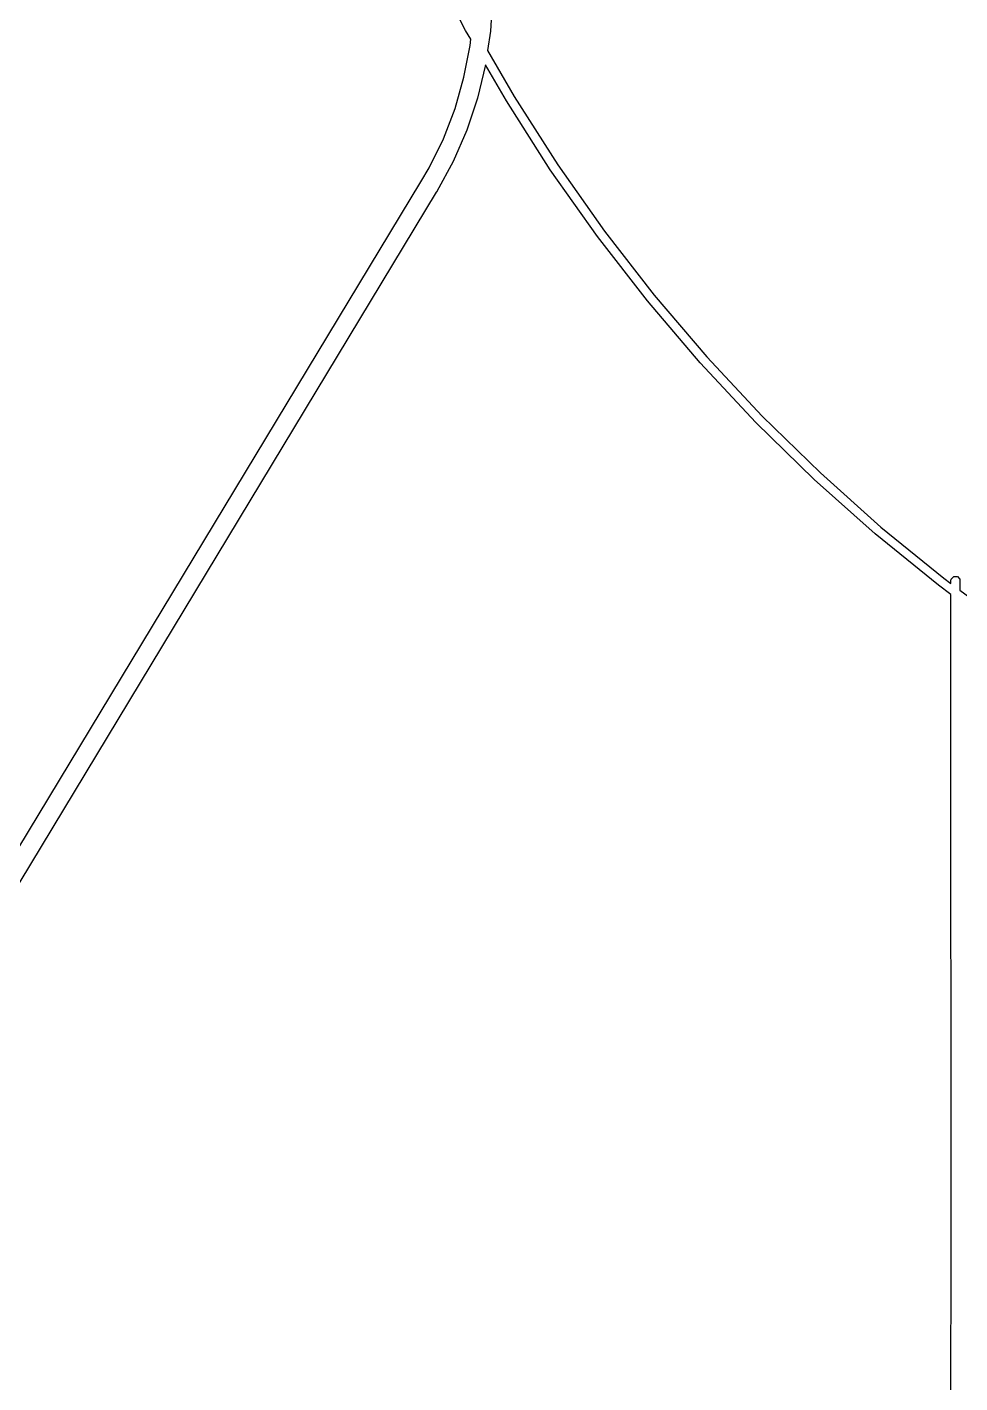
# Model space of a CAD drawing. Extents: x 87 to 387, y -217 to -84.
# Drawn here: x 215.45 to 225.37, y -182.13 to -167.71 of the extents above; entities that cross this region are included whole.
import ezdxf

# ---------------------------------------------------------------- set-up
doc = ezdxf.new("R2010")
doc.units = 0
doc.layers.add('BLACK', color=7, linetype='CONTINUOUS')

msp = doc.modelspace()

# ---------------------------------------------------------------- linework, layer by layer
at = {"layer": 'BLACK', "linetype": 'CONTINUOUS'}
for p, q in [((220.11468, -167.746985), (219.715676, -166.976942)), ((220.40003, -167.395116), (220.379108, -167.756464)), ((220.169357, -167.841689), (220.11468, -167.746985)), ((220.379108, -167.756464), (220.3488, -167.962366)), ((220.097428, -168.245959), (220.162619, -167.907532)), ((220.162619, -167.907532), (220.169357, -167.841689)), ((220.3488, -167.962366), (220.629564, -168.448663)), ((220.326397, -168.114572), (220.24231, -168.466637)), ((220.3265, -168.113868), (220.326397, -168.114572)), ((220.548319, -168.498069), (220.3265, -168.113868)), ((220.002646, -168.577318), (220.097428, -168.245959)), ((220.24231, -168.466637), (220.127501, -168.809914)), ((221.015693, -169.228638), (220.548319, -168.498069)), ((220.629564, -168.448663), (221.094606, -169.175585)), ((219.879009, -168.899027), (220.002646, -168.577318)), ((219.727483, -169.208579), (219.879009, -168.899027)), ((220.127501, -168.809914), (219.982865, -169.141727)), ((219.638351, -169.356062), (219.727483, -169.208579)), ((219.982865, -169.141727), (219.809529, -169.459493)), ((221.094606, -169.175585), (221.592251, -169.880588)), ((197.815845, -205.475824), (219.638369, -169.356073)), ((219.638369, -169.356073), (219.638351, -169.356062)), ((221.515835, -169.937178), (221.015693, -169.228638)), ((219.801749, -169.468699), (197.981676, -205.584392)), ((219.807131, -169.463318), (219.801749, -169.468699)), ((219.808157, -169.46084), (219.807131, -169.463318)), ((219.809548, -169.459504), (219.808157, -169.46084)), ((219.809529, -169.459493), (219.809548, -169.459504)), ((222.047708, -170.622219), (221.515835, -169.937178)), ((221.592251, -169.880588), (222.121469, -170.56221)), ((222.610208, -171.282343), (222.047708, -170.622219)), ((222.121469, -170.56221), (222.681161, -171.219039)), ((222.681161, -171.219039), (223.270169, -171.849712)), ((223.202171, -171.91618), (222.610208, -171.282343)), ((223.822369, -172.522418), (223.202171, -171.91618)), ((223.270169, -171.849712), (223.887272, -172.452924)), ((224.469518, -173.099799), (223.822369, -172.522418)), ((223.887272, -172.452924), (224.53119, -173.027423)), ((225.142275, -173.647127), (224.469518, -173.099799)), ((224.53119, -173.027423), (225.200589, -173.57202)), ((225.275041, -173.745447), (225.142275, -173.647127)), ((225.200589, -173.57202), (225.275002, -173.627126)), ((225.274993, -173.599991), (225.278799, -173.580857)), ((225.275002, -173.627126), (225.274993, -173.599991)), ((225.278799, -173.580857), (225.305859, -173.553797)), ((225.305859, -173.553797), (225.344127, -173.553797)), ((225.344127, -173.553797), (225.371187, -173.580857)), ((225.371187, -173.580857), (225.371226, -173.698385)), ((225.277653, -181.500225), (225.275041, -173.745447)), ((225.371226, -173.698385), (225.894081, -174.085584)), ((225.274997, -181.513581), (225.277653, -181.500225)), ((225.27561, -182.094829), (225.274997, -181.513581)), ((225.275187, -182.095643), (225.27561, -182.094829)), ((225.275613, -182.096994), (225.275187, -182.095643)), ((225.275187, -182.104359), (225.275619, -182.102987)), ((225.275621, -182.105193), (225.275187, -182.104359)), ((225.275619, -182.102987), (225.275613, -182.096994)), ((225.278804, -185.119135), (225.275621, -182.105193))]:
    msp.add_line(p, q, dxfattribs=at)

doc.saveas('drawing.dxf')
